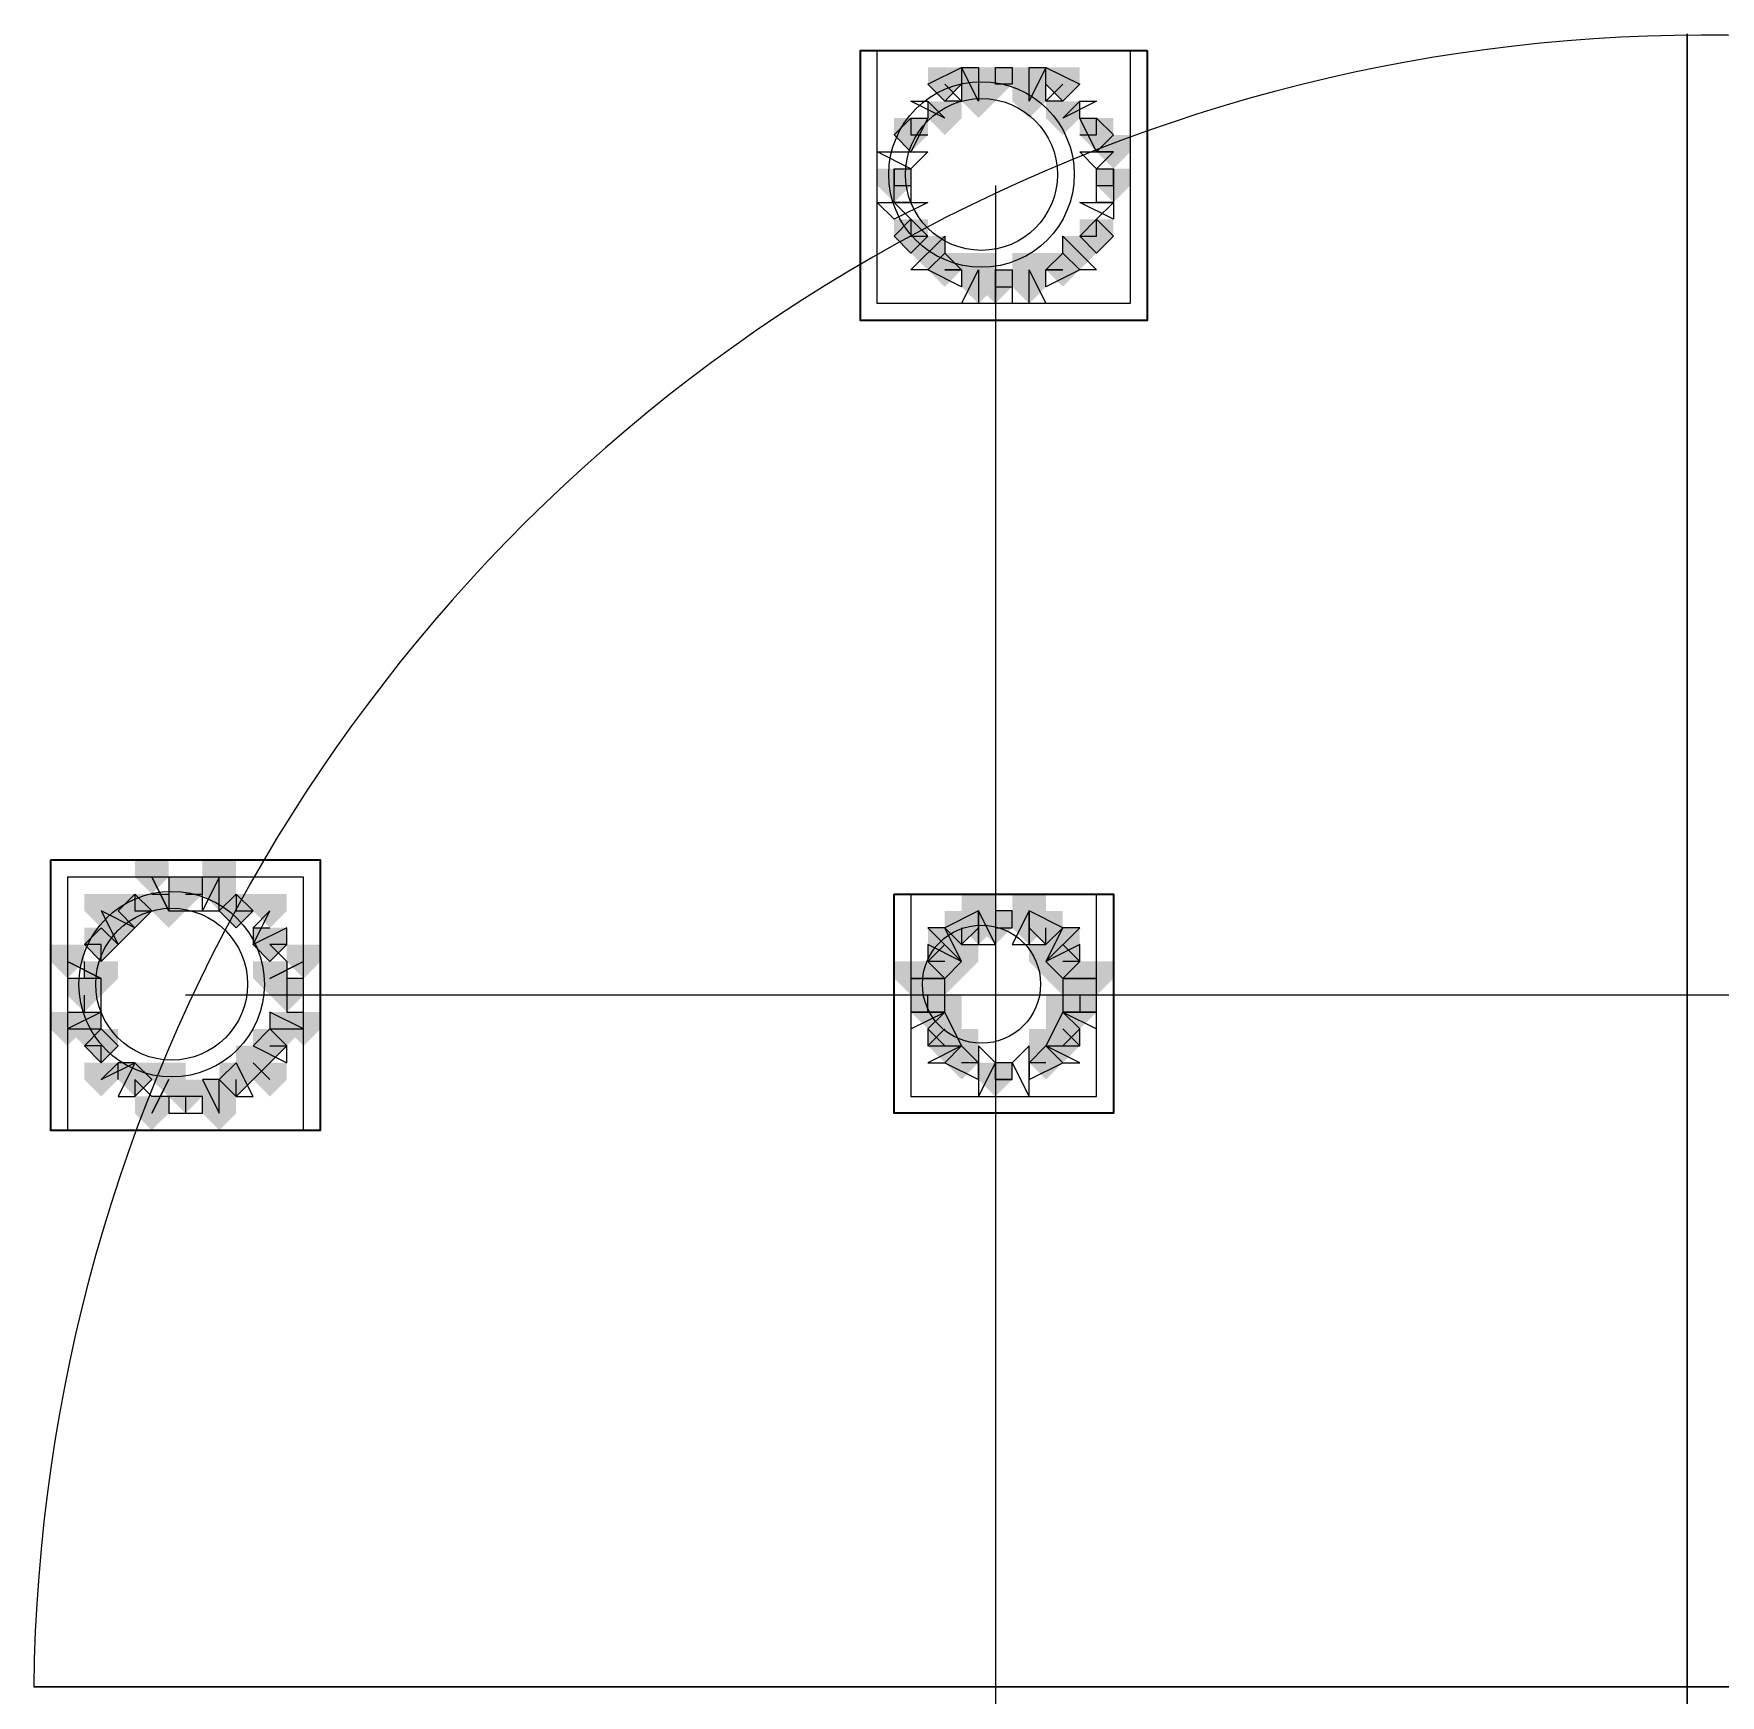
# Model space of a CAD drawing. Header units: millimetres. Extents: x 2315 to 4619, y 1334 to 1897.
# Drawn here: x 4138.01 to 4144.12, y 1541.67 to 1547.68 of the extents above; entities that cross this region are included whole.
import ezdxf

# ---------------------------------------------------------------- set-up
doc = ezdxf.new("R2010")
doc.units = ezdxf.units.MM
for name, color, linetype, true_color in [('PDF_10', 7, 'Continuous', 0x00b85c), ('PDF_AXIS', 7, 'Continuous', 0x00b85c), ('PDF_柱构件', 7, 'Continuous', 0x00b85c), ('PDF_转运站初步方案', 7, 'Continuous', 0x00b85c)]:
    doc.layers.add(name, color=color, linetype=linetype, true_color=true_color)
doc.layers.add('PDF_中心线层', color=1, linetype='Continuous')
doc.layers.add('PDF_粗实线层', color=7, linetype='Continuous')

msp = doc.modelspace()

# ---------------------------------------------------------------- hatches: boundary and pattern name
at = {"layer": 'PDF_10', "transparency": 33554559}
for points in [[(4141.3097, 1547.5601), (4141.2486, 1547.5601), (4141.2486, 1547.499), (4141.3097, 1547.4379), (4141.3707, 1547.499), (4141.3707, 1547.5601)], [(4141.3097, 1547.5601), (4141.2486, 1547.5601), (4141.2486, 1547.499), (4141.3097, 1547.4379), (4141.3707, 1547.499), (4141.3707, 1547.5601)], [(4141.4929, 1547.5601), (4141.4318, 1547.5601), (4141.4318, 1547.499), (4141.4929, 1547.4379), (4141.554, 1547.499), (4141.554, 1547.5601)], [(4141.4929, 1547.5601), (4141.4318, 1547.5601), (4141.4318, 1547.499), (4141.4929, 1547.4379), (4141.554, 1547.499), (4141.554, 1547.5601)], [(4141.7372, 1547.5601), (4141.6761, 1547.5601), (4141.6761, 1547.499), (4141.7372, 1547.4379), (4141.7983, 1547.499), (4141.7983, 1547.5601)], [(4141.7372, 1547.5601), (4141.6761, 1547.5601), (4141.6761, 1547.499), (4141.7372, 1547.4379), (4141.7983, 1547.499), (4141.7983, 1547.5601)], [(4141.1875, 1547.3768), (4141.1264, 1547.3768), (4141.1264, 1547.3157), (4141.1875, 1547.2547), (4141.2486, 1547.3157), (4141.2486, 1547.3768)], [(4141.1875, 1547.3768), (4141.1264, 1547.3768), (4141.1264, 1547.3157), (4141.1875, 1547.2547), (4141.2486, 1547.3157), (4141.2486, 1547.3768)], [(4141.8594, 1547.3768), (4141.7983, 1547.3768), (4141.7983, 1547.3157), (4141.8594, 1547.2547), (4141.9205, 1547.3157), (4141.9205, 1547.3768)], [(4141.8594, 1547.3768), (4141.7983, 1547.3768), (4141.7983, 1547.3157), (4141.8594, 1547.2547), (4141.9205, 1547.3157), (4141.9205, 1547.3768)], [(4141.1264, 1547.1936), (4141.0653, 1547.1936), (4141.0653, 1547.1325), (4141.1264, 1547.0714), (4141.1875, 1547.1325), (4141.1875, 1547.1936)], [(4141.1264, 1547.1936), (4141.0653, 1547.1936), (4141.0653, 1547.1325), (4141.1264, 1547.0714), (4141.1875, 1547.1325), (4141.1875, 1547.1936)], [(4141.9205, 1547.1936), (4141.8594, 1547.1936), (4141.8594, 1547.1325), (4141.9205, 1547.0714), (4141.9815, 1547.1325), (4141.9815, 1547.1936)], [(4141.9205, 1547.1936), (4141.8594, 1547.1936), (4141.8594, 1547.1325), (4141.9205, 1547.0714), (4141.9815, 1547.1325), (4141.9815, 1547.1936)], [(4141.1875, 1547.0103), (4141.1264, 1547.0103), (4141.1264, 1546.9493), (4141.1875, 1546.8882), (4141.2486, 1546.9493), (4141.2486, 1547.0103)], [(4141.1875, 1547.0103), (4141.1264, 1547.0103), (4141.1264, 1546.9493), (4141.1875, 1546.8882), (4141.2486, 1546.9493), (4141.2486, 1547.0103)], [(4141.8594, 1547.0103), (4141.7983, 1547.0103), (4141.7983, 1546.9493), (4141.8594, 1546.8882), (4141.9205, 1546.9493), (4141.9205, 1547.0103)], [(4141.8594, 1547.0103), (4141.7983, 1547.0103), (4141.7983, 1546.9493), (4141.8594, 1546.8882), (4141.9205, 1546.9493), (4141.9205, 1547.0103)], [(4141.3097, 1546.8882), (4141.2486, 1546.8882), (4141.2486, 1546.8271), (4141.3097, 1546.766), (4141.3707, 1546.8271), (4141.3707, 1546.8882)], [(4141.3097, 1546.8882), (4141.2486, 1546.8882), (4141.2486, 1546.8271), (4141.3097, 1546.766), (4141.3707, 1546.8271), (4141.3707, 1546.8882)], [(4141.7372, 1546.8882), (4141.6761, 1546.8882), (4141.6761, 1546.8271), (4141.7372, 1546.766), (4141.7983, 1546.8271), (4141.7983, 1546.8882)], [(4141.7372, 1546.8882), (4141.6761, 1546.8882), (4141.6761, 1546.8271), (4141.7372, 1546.766), (4141.7983, 1546.8271), (4141.7983, 1546.8882)], [(4141.4929, 1546.8271), (4141.4318, 1546.8271), (4141.4318, 1546.766), (4141.4929, 1546.7049), (4141.554, 1546.766), (4141.554, 1546.8271)], [(4141.4929, 1546.8271), (4141.4318, 1546.8271), (4141.4318, 1546.766), (4141.4929, 1546.7049), (4141.554, 1546.766), (4141.554, 1546.8271)], [(4141.4929, 1546.8271), (4141.4318, 1546.8271), (4141.4318, 1546.766), (4141.4929, 1546.7049), (4141.554, 1546.766), (4141.554, 1546.8271)], [(4138.561, 1544.6282), (4138.4999, 1544.6282), (4138.4999, 1544.5671), (4138.561, 1544.506), (4138.6221, 1544.5671), (4138.6221, 1544.6282)], [(4138.561, 1544.6282), (4138.4999, 1544.6282), (4138.4999, 1544.5671), (4138.561, 1544.506), (4138.6221, 1544.5671), (4138.6221, 1544.6282)], [(4138.561, 1544.6282), (4138.4999, 1544.6282), (4138.4999, 1544.5671), (4138.561, 1544.506), (4138.6221, 1544.5671), (4138.6221, 1544.6282)], [(4138.3778, 1544.5671), (4138.3167, 1544.5671), (4138.3167, 1544.506), (4138.3778, 1544.4449), (4138.4388, 1544.506), (4138.4388, 1544.5671)], [(4138.3778, 1544.5671), (4138.3167, 1544.5671), (4138.3167, 1544.506), (4138.3778, 1544.4449), (4138.4388, 1544.506), (4138.4388, 1544.5671)], [(4138.7442, 1544.5671), (4138.6832, 1544.5671), (4138.6832, 1544.506), (4138.7442, 1544.4449), (4138.8053, 1544.506), (4138.8053, 1544.5671)], [(4138.7442, 1544.5671), (4138.6832, 1544.5671), (4138.6832, 1544.506), (4138.7442, 1544.4449), (4138.8053, 1544.506), (4138.8053, 1544.5671)], [(4141.3707, 1544.506), (4141.3097, 1544.506), (4141.3097, 1544.4449), (4141.3707, 1544.3839), (4141.4318, 1544.4449), (4141.4318, 1544.506)], [(4141.3707, 1544.506), (4141.3097, 1544.506), (4141.3097, 1544.4449), (4141.3707, 1544.3839), (4141.4318, 1544.4449), (4141.4318, 1544.506)], [(4141.4929, 1544.506), (4141.4318, 1544.506), (4141.4318, 1544.4449), (4141.4929, 1544.3839), (4141.554, 1544.4449), (4141.554, 1544.506)], [(4141.4929, 1544.506), (4141.4318, 1544.506), (4141.4318, 1544.4449), (4141.4929, 1544.3839), (4141.554, 1544.4449), (4141.554, 1544.506)], [(4141.6761, 1544.506), (4141.6151, 1544.506), (4141.6151, 1544.4449), (4141.6761, 1544.3839), (4141.7372, 1544.4449), (4141.7372, 1544.506)], [(4141.6761, 1544.506), (4141.6151, 1544.506), (4141.6151, 1544.4449), (4141.6761, 1544.3839), (4141.7372, 1544.4449), (4141.7372, 1544.506)], [(4138.2556, 1544.4449), (4138.1945, 1544.4449), (4138.1945, 1544.3839), (4138.2556, 1544.3228), (4138.3167, 1544.3839), (4138.3167, 1544.4449)], [(4138.2556, 1544.4449), (4138.1945, 1544.4449), (4138.1945, 1544.3839), (4138.2556, 1544.3228), (4138.3167, 1544.3839), (4138.3167, 1544.4449)], [(4138.8664, 1544.4449), (4138.8053, 1544.4449), (4138.8053, 1544.3839), (4138.8664, 1544.3228), (4138.9275, 1544.3839), (4138.9275, 1544.4449)], [(4138.8664, 1544.4449), (4138.8053, 1544.4449), (4138.8053, 1544.3839), (4138.8664, 1544.3228), (4138.9275, 1544.3839), (4138.9275, 1544.4449)], [(4141.3097, 1544.3839), (4141.2486, 1544.3839), (4141.2486, 1544.3228), (4141.3097, 1544.2617), (4141.3707, 1544.3228), (4141.3707, 1544.3839)], [(4141.3097, 1544.3839), (4141.2486, 1544.3839), (4141.2486, 1544.3228), (4141.3097, 1544.2617), (4141.3707, 1544.3228), (4141.3707, 1544.3839)], [(4141.7372, 1544.3839), (4141.6761, 1544.3839), (4141.6761, 1544.3228), (4141.7372, 1544.2617), (4141.7983, 1544.3228), (4141.7983, 1544.3839)], [(4141.7372, 1544.3839), (4141.6761, 1544.3839), (4141.6761, 1544.3228), (4141.7372, 1544.2617), (4141.7983, 1544.3228), (4141.7983, 1544.3839)], [(4138.1945, 1544.2617), (4138.1334, 1544.2617), (4138.1334, 1544.2006), (4138.1945, 1544.1395), (4138.2556, 1544.2006), (4138.2556, 1544.2617)], [(4138.1945, 1544.2617), (4138.1334, 1544.2617), (4138.1334, 1544.2006), (4138.1945, 1544.1395), (4138.2556, 1544.2006), (4138.2556, 1544.2617)], [(4138.1945, 1544.2617), (4138.1334, 1544.2617), (4138.1334, 1544.2006), (4138.1945, 1544.1395), (4138.2556, 1544.2006), (4138.2556, 1544.2617)], [(4138.9275, 1544.2617), (4138.8664, 1544.2617), (4138.8664, 1544.2006), (4138.9275, 1544.1395), (4138.9886, 1544.2006), (4138.9886, 1544.2617)], [(4138.9275, 1544.2617), (4138.8664, 1544.2617), (4138.8664, 1544.2006), (4138.9275, 1544.1395), (4138.9886, 1544.2006), (4138.9886, 1544.2617)], [(4141.2486, 1544.2617), (4141.1875, 1544.2617), (4141.1875, 1544.2006), (4141.2486, 1544.1395), (4141.3097, 1544.2006), (4141.3097, 1544.2617)], [(4141.2486, 1544.2617), (4141.1875, 1544.2617), (4141.1875, 1544.2006), (4141.2486, 1544.1395), (4141.3097, 1544.2006), (4141.3097, 1544.2617)], [(4141.2486, 1544.2617), (4141.1875, 1544.2617), (4141.1875, 1544.2006), (4141.2486, 1544.1395), (4141.3097, 1544.2006), (4141.3097, 1544.2617)], [(4141.7983, 1544.2617), (4141.7372, 1544.2617), (4141.7372, 1544.2006), (4141.7983, 1544.1395), (4141.8594, 1544.2006), (4141.8594, 1544.2617)], [(4141.7983, 1544.2617), (4141.7372, 1544.2617), (4141.7372, 1544.2006), (4141.7983, 1544.1395), (4141.8594, 1544.2006), (4141.8594, 1544.2617)], [(4141.7983, 1544.2617), (4141.7372, 1544.2617), (4141.7372, 1544.2006), (4141.7983, 1544.1395), (4141.8594, 1544.2006), (4141.8594, 1544.2617)], [(4141.3097, 1544.1395), (4141.2486, 1544.1395), (4141.2486, 1544.0784), (4141.3097, 1544.0174), (4141.3707, 1544.0784), (4141.3707, 1544.1395)], [(4141.3097, 1544.1395), (4141.2486, 1544.1395), (4141.2486, 1544.0784), (4141.3097, 1544.0174), (4141.3707, 1544.0784), (4141.3707, 1544.1395)], [(4141.7372, 1544.1395), (4141.6761, 1544.1395), (4141.6761, 1544.0784), (4141.7372, 1544.0174), (4141.7983, 1544.0784), (4141.7983, 1544.1395)], [(4141.7372, 1544.1395), (4141.6761, 1544.1395), (4141.6761, 1544.0784), (4141.7372, 1544.0174), (4141.7983, 1544.0784), (4141.7983, 1544.1395)], [(4138.2556, 1544.0784), (4138.1945, 1544.0784), (4138.1945, 1544.0174), (4138.2556, 1543.9563), (4138.3167, 1544.0174), (4138.3167, 1544.0784)], [(4138.2556, 1544.0784), (4138.1945, 1544.0784), (4138.1945, 1544.0174), (4138.2556, 1543.9563), (4138.3167, 1544.0174), (4138.3167, 1544.0784)], [(4138.8664, 1544.0784), (4138.8053, 1544.0784), (4138.8053, 1544.0174), (4138.8664, 1543.9563), (4138.9275, 1544.0174), (4138.9275, 1544.0784)], [(4138.8664, 1544.0784), (4138.8053, 1544.0784), (4138.8053, 1544.0174), (4138.8664, 1543.9563), (4138.9275, 1544.0174), (4138.9275, 1544.0784)], [(4141.3707, 1544.0174), (4141.3097, 1544.0174), (4141.3097, 1543.9563), (4141.3707, 1543.8952), (4141.4318, 1543.9563), (4141.4318, 1544.0174)], [(4141.3707, 1544.0174), (4141.3097, 1544.0174), (4141.3097, 1543.9563), (4141.3707, 1543.8952), (4141.4318, 1543.9563), (4141.4318, 1544.0174)], [(4141.3707, 1544.0174), (4141.3097, 1544.0174), (4141.3097, 1543.9563), (4141.3707, 1543.8952), (4141.4318, 1543.9563), (4141.4318, 1544.0174)], [(4141.6761, 1544.0174), (4141.6151, 1544.0174), (4141.6151, 1543.9563), (4141.6761, 1543.8952), (4141.7372, 1543.9563), (4141.7372, 1544.0174)], [(4141.6761, 1544.0174), (4141.6151, 1544.0174), (4141.6151, 1543.9563), (4141.6761, 1543.8952), (4141.7372, 1543.9563), (4141.7372, 1544.0174)], [(4141.6761, 1544.0174), (4141.6151, 1544.0174), (4141.6151, 1543.9563), (4141.6761, 1543.8952), (4141.7372, 1543.9563), (4141.7372, 1544.0174)], [(4138.3778, 1543.9563), (4138.3167, 1543.9563), (4138.3167, 1543.8952), (4138.3778, 1543.8341), (4138.4388, 1543.8952), (4138.4388, 1543.9563)], [(4138.3778, 1543.9563), (4138.3167, 1543.9563), (4138.3167, 1543.8952), (4138.3778, 1543.8341), (4138.4388, 1543.8952), (4138.4388, 1543.9563)], [(4138.7442, 1543.9563), (4138.6832, 1543.9563), (4138.6832, 1543.8952), (4138.7442, 1543.8341), (4138.8053, 1543.8952), (4138.8053, 1543.9563)], [(4138.7442, 1543.9563), (4138.6832, 1543.9563), (4138.6832, 1543.8952), (4138.7442, 1543.8341), (4138.8053, 1543.8952), (4138.8053, 1543.9563)], [(4141.4929, 1543.9563), (4141.4318, 1543.9563), (4141.4318, 1543.8952), (4141.4929, 1543.8341), (4141.554, 1543.8952), (4141.554, 1543.9563)], [(4141.4929, 1543.9563), (4141.4318, 1543.9563), (4141.4318, 1543.8952), (4141.4929, 1543.8341), (4141.554, 1543.8952), (4141.554, 1543.9563)], [(4138.561, 1543.8952), (4138.4999, 1543.8952), (4138.4999, 1543.8341), (4138.561, 1543.773), (4138.6221, 1543.8341), (4138.6221, 1543.8952)], [(4138.561, 1543.8952), (4138.4999, 1543.8952), (4138.4999, 1543.8341), (4138.561, 1543.773), (4138.6221, 1543.8341), (4138.6221, 1543.8952)]]:
    msp.add_hatch(color=256, dxfattribs=at).paths.add_polyline_path(points)
at = {"layer": 'PDF_柱构件', "transparency": 33554559}
for points in [[(4141.4318, 1547.5601), (4141.3707, 1547.5601), (4141.3707, 1547.499), (4141.4318, 1547.4379), (4141.4929, 1547.499), (4141.4929, 1547.5601)], [(4141.6151, 1547.5601), (4141.554, 1547.5601), (4141.554, 1547.499), (4141.6151, 1547.4379), (4141.6761, 1547.499), (4141.6761, 1547.5601)], [(4141.4318, 1547.499), (4141.3707, 1547.499), (4141.3707, 1547.4379), (4141.4318, 1547.3768), (4141.4929, 1547.4379), (4141.4929, 1547.499)], [(4141.6151, 1547.499), (4141.554, 1547.499), (4141.554, 1547.4379), (4141.6151, 1547.3768), (4141.6761, 1547.4379), (4141.6761, 1547.499)], [(4141.3097, 1547.4379), (4141.2486, 1547.4379), (4141.2486, 1547.3768), (4141.3097, 1547.3157), (4141.3707, 1547.3768), (4141.3707, 1547.4379)], [(4141.7372, 1547.4379), (4141.6761, 1547.4379), (4141.6761, 1547.3768), (4141.7372, 1547.3157), (4141.7983, 1547.3768), (4141.7983, 1547.4379)], [(4141.9205, 1547.3157), (4141.8594, 1547.3157), (4141.8594, 1547.2547), (4141.9205, 1547.1936), (4141.9815, 1547.2547), (4141.9815, 1547.3157)], [(4141.2486, 1546.9493), (4141.1875, 1546.9493), (4141.1875, 1546.8882), (4141.2486, 1546.8271), (4141.3097, 1546.8882), (4141.3097, 1546.9493)], [(4141.7983, 1546.9493), (4141.7372, 1546.9493), (4141.7372, 1546.8882), (4141.7983, 1546.8271), (4141.8594, 1546.8882), (4141.8594, 1546.9493)], [(4141.4318, 1546.8882), (4141.3707, 1546.8882), (4141.3707, 1546.8271), (4141.4318, 1546.766), (4141.4929, 1546.8271), (4141.4929, 1546.8882)], [(4141.6151, 1546.8882), (4141.554, 1546.8882), (4141.554, 1546.8271), (4141.6151, 1546.766), (4141.6761, 1546.8271), (4141.6761, 1546.8882)], [(4141.4318, 1546.8271), (4141.3707, 1546.8271), (4141.3707, 1546.766), (4141.4318, 1546.7049), (4141.4929, 1546.766), (4141.4929, 1546.8271)], [(4141.6151, 1546.8271), (4141.554, 1546.8271), (4141.554, 1546.766), (4141.6151, 1546.7049), (4141.6761, 1546.766), (4141.6761, 1546.8271)], [(4138.4388, 1544.6893), (4138.3778, 1544.6893), (4138.3778, 1544.6282), (4138.4388, 1544.5671), (4138.4999, 1544.6282), (4138.4999, 1544.6893)], [(4138.6832, 1544.6893), (4138.6221, 1544.6893), (4138.6221, 1544.6282), (4138.6832, 1544.5671), (4138.7442, 1544.6282), (4138.7442, 1544.6893)], [(4138.6832, 1544.6282), (4138.6221, 1544.6282), (4138.6221, 1544.5671), (4138.6832, 1544.506), (4138.7442, 1544.5671), (4138.7442, 1544.6282)], [(4138.2556, 1544.5671), (4138.1945, 1544.5671), (4138.1945, 1544.506), (4138.2556, 1544.4449), (4138.3167, 1544.506), (4138.3167, 1544.5671)], [(4138.4999, 1544.5671), (4138.4388, 1544.5671), (4138.4388, 1544.506), (4138.4999, 1544.4449), (4138.561, 1544.506), (4138.561, 1544.5671)], [(4138.8664, 1544.5671), (4138.8053, 1544.5671), (4138.8053, 1544.506), (4138.8664, 1544.4449), (4138.9275, 1544.506), (4138.9275, 1544.5671)], [(4141.4318, 1544.5671), (4141.3707, 1544.5671), (4141.3707, 1544.506), (4141.4318, 1544.4449), (4141.4929, 1544.506), (4141.4929, 1544.5671)], [(4141.6151, 1544.5671), (4141.554, 1544.5671), (4141.554, 1544.506), (4141.6151, 1544.4449), (4141.6761, 1544.506), (4141.6761, 1544.5671)], [(4138.3167, 1544.506), (4138.2556, 1544.506), (4138.2556, 1544.4449), (4138.3167, 1544.3839), (4138.3778, 1544.4449), (4138.3778, 1544.506)], [(4141.4318, 1544.506), (4141.3707, 1544.506), (4141.3707, 1544.4449), (4141.4318, 1544.3839), (4141.4929, 1544.4449), (4141.4929, 1544.506)], [(4141.6151, 1544.506), (4141.554, 1544.506), (4141.554, 1544.4449), (4141.6151, 1544.3839), (4141.6761, 1544.4449), (4141.6761, 1544.506)], [(4141.3097, 1544.4449), (4141.2486, 1544.4449), (4141.2486, 1544.3839), (4141.3097, 1544.3228), (4141.3707, 1544.3839), (4141.3707, 1544.4449)], [(4141.7372, 1544.4449), (4141.6761, 1544.4449), (4141.6761, 1544.3839), (4141.7372, 1544.3228), (4141.7983, 1544.3839), (4141.7983, 1544.4449)], [(4138.1334, 1544.3839), (4138.0724, 1544.3839), (4138.0724, 1544.3228), (4138.1334, 1544.2617), (4138.1945, 1544.3228), (4138.1945, 1544.3839)], [(4138.9886, 1544.3839), (4138.9275, 1544.3839), (4138.9275, 1544.3228), (4138.9886, 1544.2617), (4139.0497, 1544.3228), (4139.0497, 1544.3839)], [(4141.3707, 1544.3839), (4141.3097, 1544.3839), (4141.3097, 1544.3228), (4141.3707, 1544.2617), (4141.4318, 1544.3228), (4141.4318, 1544.3839)], [(4141.6761, 1544.3839), (4141.6151, 1544.3839), (4141.6151, 1544.3228), (4141.6761, 1544.2617), (4141.7372, 1544.3228), (4141.7372, 1544.3839)], [(4138.2556, 1544.3228), (4138.1945, 1544.3228), (4138.1945, 1544.2617), (4138.2556, 1544.2006), (4138.3167, 1544.2617), (4138.3167, 1544.3228)], [(4138.8664, 1544.3228), (4138.8053, 1544.3228), (4138.8053, 1544.2617), (4138.8664, 1544.2006), (4138.9275, 1544.2617), (4138.9275, 1544.3228)], [(4141.1875, 1544.3228), (4141.1264, 1544.3228), (4141.1264, 1544.2617), (4141.1875, 1544.2006), (4141.2486, 1544.2617), (4141.2486, 1544.3228)], [(4141.2486, 1544.3228), (4141.1875, 1544.3228), (4141.1875, 1544.2617), (4141.2486, 1544.2006), (4141.3097, 1544.2617), (4141.3097, 1544.3228)], [(4141.3097, 1544.3228), (4141.2486, 1544.3228), (4141.2486, 1544.2617), (4141.3097, 1544.2006), (4141.3707, 1544.2617), (4141.3707, 1544.3228)], [(4141.7372, 1544.3228), (4141.6761, 1544.3228), (4141.6761, 1544.2617), (4141.7372, 1544.2006), (4141.7983, 1544.2617), (4141.7983, 1544.3228)], [(4141.7983, 1544.3228), (4141.7372, 1544.3228), (4141.7372, 1544.2617), (4141.7983, 1544.2006), (4141.8594, 1544.2617), (4141.8594, 1544.3228)], [(4141.8594, 1544.3228), (4141.7983, 1544.3228), (4141.7983, 1544.2617), (4141.8594, 1544.2006), (4141.9205, 1544.2617), (4141.9205, 1544.3228)], [(4141.2486, 1544.2006), (4141.1875, 1544.2006), (4141.1875, 1544.1395), (4141.2486, 1544.0784), (4141.3097, 1544.1395), (4141.3097, 1544.2006)], [(4141.3097, 1544.2006), (4141.2486, 1544.2006), (4141.2486, 1544.1395), (4141.3097, 1544.0784), (4141.3707, 1544.1395), (4141.3707, 1544.2006)], [(4141.7372, 1544.2006), (4141.6761, 1544.2006), (4141.6761, 1544.1395), (4141.7372, 1544.0784), (4141.7983, 1544.1395), (4141.7983, 1544.2006)], [(4141.7983, 1544.2006), (4141.7372, 1544.2006), (4141.7372, 1544.1395), (4141.7983, 1544.0784), (4141.8594, 1544.1395), (4141.8594, 1544.2006)], [(4138.1334, 1544.1395), (4138.0724, 1544.1395), (4138.0724, 1544.0784), (4138.1334, 1544.0174), (4138.1945, 1544.0784), (4138.1945, 1544.1395)], [(4138.1945, 1544.1395), (4138.1334, 1544.1395), (4138.1334, 1544.0784), (4138.1945, 1544.0174), (4138.2556, 1544.0784), (4138.2556, 1544.1395)], [(4138.9275, 1544.1395), (4138.8664, 1544.1395), (4138.8664, 1544.0784), (4138.9275, 1544.0174), (4138.9886, 1544.0784), (4138.9886, 1544.1395)], [(4138.9886, 1544.1395), (4138.9275, 1544.1395), (4138.9275, 1544.0784), (4138.9886, 1544.0174), (4139.0497, 1544.0784), (4139.0497, 1544.1395)], [(4141.3097, 1544.0784), (4141.2486, 1544.0784), (4141.2486, 1544.0174), (4141.3097, 1543.9563), (4141.3707, 1544.0174), (4141.3707, 1544.0784)], [(4141.3707, 1544.0784), (4141.3097, 1544.0784), (4141.3097, 1544.0174), (4141.3707, 1543.9563), (4141.4318, 1544.0174), (4141.4318, 1544.0784)], [(4141.6761, 1544.0784), (4141.6151, 1544.0784), (4141.6151, 1544.0174), (4141.6761, 1543.9563), (4141.7372, 1544.0174), (4141.7372, 1544.0784)], [(4141.7372, 1544.0784), (4141.6761, 1544.0784), (4141.6761, 1544.0174), (4141.7372, 1543.9563), (4141.7983, 1544.0174), (4141.7983, 1544.0784)], [(4138.8053, 1544.0174), (4138.7442, 1544.0174), (4138.7442, 1543.9563), (4138.8053, 1543.8952), (4138.8664, 1543.9563), (4138.8664, 1544.0174)], [(4138.2556, 1543.9563), (4138.1945, 1543.9563), (4138.1945, 1543.8952), (4138.2556, 1543.8341), (4138.3167, 1543.8952), (4138.3167, 1543.9563)], [(4138.4999, 1543.9563), (4138.4388, 1543.9563), (4138.4388, 1543.8952), (4138.4999, 1543.8341), (4138.561, 1543.8952), (4138.561, 1543.9563)], [(4138.8664, 1543.9563), (4138.8053, 1543.9563), (4138.8053, 1543.8952), (4138.8664, 1543.8341), (4138.9275, 1543.8952), (4138.9275, 1543.9563)], [(4138.6832, 1543.8952), (4138.6221, 1543.8952), (4138.6221, 1543.8341), (4138.6832, 1543.773), (4138.7442, 1543.8341), (4138.7442, 1543.8952)], [(4138.4388, 1543.8341), (4138.3778, 1543.8341), (4138.3778, 1543.773), (4138.4388, 1543.712), (4138.4999, 1543.773), (4138.4999, 1543.8341)], [(4138.6832, 1543.8341), (4138.6221, 1543.8341), (4138.6221, 1543.773), (4138.6832, 1543.712), (4138.7442, 1543.773), (4138.7442, 1543.8341)]]:
    msp.add_hatch(color=256, dxfattribs=at).paths.add_polyline_path(points)
at = {"layer": 'PDF_转运站初步方案', "transparency": 33554559}
for points in [[(4141.3097, 1547.5601), (4141.2486, 1547.5601), (4141.2486, 1547.499), (4141.3097, 1547.4379), (4141.3707, 1547.499), (4141.3707, 1547.5601)], [(4141.3097, 1547.5601), (4141.2486, 1547.5601), (4141.2486, 1547.499), (4141.3097, 1547.4379), (4141.3707, 1547.499), (4141.3707, 1547.5601)], [(4141.4929, 1547.5601), (4141.4318, 1547.5601), (4141.4318, 1547.499), (4141.4929, 1547.4379), (4141.554, 1547.499), (4141.554, 1547.5601)], [(4141.4929, 1547.5601), (4141.4318, 1547.5601), (4141.4318, 1547.499), (4141.4929, 1547.4379), (4141.554, 1547.499), (4141.554, 1547.5601)], [(4141.7372, 1547.5601), (4141.6761, 1547.5601), (4141.6761, 1547.499), (4141.7372, 1547.4379), (4141.7983, 1547.499), (4141.7983, 1547.5601)], [(4141.7372, 1547.5601), (4141.6761, 1547.5601), (4141.6761, 1547.499), (4141.7372, 1547.4379), (4141.7983, 1547.499), (4141.7983, 1547.5601)], [(4141.1875, 1547.3768), (4141.1264, 1547.3768), (4141.1264, 1547.3157), (4141.1875, 1547.2547), (4141.2486, 1547.3157), (4141.2486, 1547.3768)], [(4141.1875, 1547.3768), (4141.1264, 1547.3768), (4141.1264, 1547.3157), (4141.1875, 1547.2547), (4141.2486, 1547.3157), (4141.2486, 1547.3768)], [(4141.8594, 1547.3768), (4141.7983, 1547.3768), (4141.7983, 1547.3157), (4141.8594, 1547.2547), (4141.9205, 1547.3157), (4141.9205, 1547.3768)], [(4141.8594, 1547.3768), (4141.7983, 1547.3768), (4141.7983, 1547.3157), (4141.8594, 1547.2547), (4141.9205, 1547.3157), (4141.9205, 1547.3768)], [(4141.1264, 1547.1936), (4141.0653, 1547.1936), (4141.0653, 1547.1325), (4141.1264, 1547.0714), (4141.1875, 1547.1325), (4141.1875, 1547.1936)], [(4141.1264, 1547.1936), (4141.0653, 1547.1936), (4141.0653, 1547.1325), (4141.1264, 1547.0714), (4141.1875, 1547.1325), (4141.1875, 1547.1936)], [(4141.9205, 1547.1936), (4141.8594, 1547.1936), (4141.8594, 1547.1325), (4141.9205, 1547.0714), (4141.9815, 1547.1325), (4141.9815, 1547.1936)], [(4141.9205, 1547.1936), (4141.8594, 1547.1936), (4141.8594, 1547.1325), (4141.9205, 1547.0714), (4141.9815, 1547.1325), (4141.9815, 1547.1936)], [(4141.1875, 1547.0103), (4141.1264, 1547.0103), (4141.1264, 1546.9493), (4141.1875, 1546.8882), (4141.2486, 1546.9493), (4141.2486, 1547.0103)], [(4141.1875, 1547.0103), (4141.1264, 1547.0103), (4141.1264, 1546.9493), (4141.1875, 1546.8882), (4141.2486, 1546.9493), (4141.2486, 1547.0103)], [(4141.8594, 1547.0103), (4141.7983, 1547.0103), (4141.7983, 1546.9493), (4141.8594, 1546.8882), (4141.9205, 1546.9493), (4141.9205, 1547.0103)], [(4141.8594, 1547.0103), (4141.7983, 1547.0103), (4141.7983, 1546.9493), (4141.8594, 1546.8882), (4141.9205, 1546.9493), (4141.9205, 1547.0103)], [(4141.3097, 1546.8882), (4141.2486, 1546.8882), (4141.2486, 1546.8271), (4141.3097, 1546.766), (4141.3707, 1546.8271), (4141.3707, 1546.8882)], [(4141.3097, 1546.8882), (4141.2486, 1546.8882), (4141.2486, 1546.8271), (4141.3097, 1546.766), (4141.3707, 1546.8271), (4141.3707, 1546.8882)], [(4141.7372, 1546.8882), (4141.6761, 1546.8882), (4141.6761, 1546.8271), (4141.7372, 1546.766), (4141.7983, 1546.8271), (4141.7983, 1546.8882)], [(4141.7372, 1546.8882), (4141.6761, 1546.8882), (4141.6761, 1546.8271), (4141.7372, 1546.766), (4141.7983, 1546.8271), (4141.7983, 1546.8882)], [(4141.4929, 1546.8271), (4141.4318, 1546.8271), (4141.4318, 1546.766), (4141.4929, 1546.7049), (4141.554, 1546.766), (4141.554, 1546.8271)], [(4141.4929, 1546.8271), (4141.4318, 1546.8271), (4141.4318, 1546.766), (4141.4929, 1546.7049), (4141.554, 1546.766), (4141.554, 1546.8271)], [(4138.561, 1544.6282), (4138.4999, 1544.6282), (4138.4999, 1544.5671), (4138.561, 1544.506), (4138.6221, 1544.5671), (4138.6221, 1544.6282)], [(4138.561, 1544.6282), (4138.4999, 1544.6282), (4138.4999, 1544.5671), (4138.561, 1544.506), (4138.6221, 1544.5671), (4138.6221, 1544.6282)], [(4138.3778, 1544.5671), (4138.3167, 1544.5671), (4138.3167, 1544.506), (4138.3778, 1544.4449), (4138.4388, 1544.506), (4138.4388, 1544.5671)], [(4138.3778, 1544.5671), (4138.3167, 1544.5671), (4138.3167, 1544.506), (4138.3778, 1544.4449), (4138.4388, 1544.506), (4138.4388, 1544.5671)], [(4138.7442, 1544.5671), (4138.6832, 1544.5671), (4138.6832, 1544.506), (4138.7442, 1544.4449), (4138.8053, 1544.506), (4138.8053, 1544.5671)], [(4138.7442, 1544.5671), (4138.6832, 1544.5671), (4138.6832, 1544.506), (4138.7442, 1544.4449), (4138.8053, 1544.506), (4138.8053, 1544.5671)], [(4141.3707, 1544.506), (4141.3097, 1544.506), (4141.3097, 1544.4449), (4141.3707, 1544.3839), (4141.4318, 1544.4449), (4141.4318, 1544.506)], [(4141.3707, 1544.506), (4141.3097, 1544.506), (4141.3097, 1544.4449), (4141.3707, 1544.3839), (4141.4318, 1544.4449), (4141.4318, 1544.506)], [(4141.4929, 1544.506), (4141.4318, 1544.506), (4141.4318, 1544.4449), (4141.4929, 1544.3839), (4141.554, 1544.4449), (4141.554, 1544.506)], [(4141.4929, 1544.506), (4141.4318, 1544.506), (4141.4318, 1544.4449), (4141.4929, 1544.3839), (4141.554, 1544.4449), (4141.554, 1544.506)], [(4141.6761, 1544.506), (4141.6151, 1544.506), (4141.6151, 1544.4449), (4141.6761, 1544.3839), (4141.7372, 1544.4449), (4141.7372, 1544.506)], [(4141.6761, 1544.506), (4141.6151, 1544.506), (4141.6151, 1544.4449), (4141.6761, 1544.3839), (4141.7372, 1544.4449), (4141.7372, 1544.506)], [(4138.2556, 1544.4449), (4138.1945, 1544.4449), (4138.1945, 1544.3839), (4138.2556, 1544.3228), (4138.3167, 1544.3839), (4138.3167, 1544.4449)], [(4138.2556, 1544.4449), (4138.1945, 1544.4449), (4138.1945, 1544.3839), (4138.2556, 1544.3228), (4138.3167, 1544.3839), (4138.3167, 1544.4449)], [(4138.8664, 1544.4449), (4138.8053, 1544.4449), (4138.8053, 1544.3839), (4138.8664, 1544.3228), (4138.9275, 1544.3839), (4138.9275, 1544.4449)], [(4138.8664, 1544.4449), (4138.8053, 1544.4449), (4138.8053, 1544.3839), (4138.8664, 1544.3228), (4138.9275, 1544.3839), (4138.9275, 1544.4449)], [(4141.3097, 1544.3839), (4141.2486, 1544.3839), (4141.2486, 1544.3228), (4141.3097, 1544.2617), (4141.3707, 1544.3228), (4141.3707, 1544.3839)], [(4141.3097, 1544.3839), (4141.2486, 1544.3839), (4141.2486, 1544.3228), (4141.3097, 1544.2617), (4141.3707, 1544.3228), (4141.3707, 1544.3839)], [(4141.7372, 1544.3839), (4141.6761, 1544.3839), (4141.6761, 1544.3228), (4141.7372, 1544.2617), (4141.7983, 1544.3228), (4141.7983, 1544.3839)], [(4141.7372, 1544.3839), (4141.6761, 1544.3839), (4141.6761, 1544.3228), (4141.7372, 1544.2617), (4141.7983, 1544.3228), (4141.7983, 1544.3839)], [(4138.1945, 1544.2617), (4138.1334, 1544.2617), (4138.1334, 1544.2006), (4138.1945, 1544.1395), (4138.2556, 1544.2006), (4138.2556, 1544.2617)], [(4138.1945, 1544.2617), (4138.1334, 1544.2617), (4138.1334, 1544.2006), (4138.1945, 1544.1395), (4138.2556, 1544.2006), (4138.2556, 1544.2617)], [(4138.9275, 1544.2617), (4138.8664, 1544.2617), (4138.8664, 1544.2006), (4138.9275, 1544.1395), (4138.9886, 1544.2006), (4138.9886, 1544.2617)], [(4138.9275, 1544.2617), (4138.8664, 1544.2617), (4138.8664, 1544.2006), (4138.9275, 1544.1395), (4138.9886, 1544.2006), (4138.9886, 1544.2617)], [(4141.2486, 1544.2617), (4141.1875, 1544.2617), (4141.1875, 1544.2006), (4141.2486, 1544.1395), (4141.3097, 1544.2006), (4141.3097, 1544.2617)], [(4141.2486, 1544.2617), (4141.1875, 1544.2617), (4141.1875, 1544.2006), (4141.2486, 1544.1395), (4141.3097, 1544.2006), (4141.3097, 1544.2617)], [(4141.7983, 1544.2617), (4141.7372, 1544.2617), (4141.7372, 1544.2006), (4141.7983, 1544.1395), (4141.8594, 1544.2006), (4141.8594, 1544.2617)], [(4141.7983, 1544.2617), (4141.7372, 1544.2617), (4141.7372, 1544.2006), (4141.7983, 1544.1395), (4141.8594, 1544.2006), (4141.8594, 1544.2617)], [(4141.3097, 1544.1395), (4141.2486, 1544.1395), (4141.2486, 1544.0784), (4141.3097, 1544.0174), (4141.3707, 1544.0784), (4141.3707, 1544.1395)], [(4141.3097, 1544.1395), (4141.2486, 1544.1395), (4141.2486, 1544.0784), (4141.3097, 1544.0174), (4141.3707, 1544.0784), (4141.3707, 1544.1395)], [(4141.7372, 1544.1395), (4141.6761, 1544.1395), (4141.6761, 1544.0784), (4141.7372, 1544.0174), (4141.7983, 1544.0784), (4141.7983, 1544.1395)], [(4141.7372, 1544.1395), (4141.6761, 1544.1395), (4141.6761, 1544.0784), (4141.7372, 1544.0174), (4141.7983, 1544.0784), (4141.7983, 1544.1395)], [(4138.2556, 1544.0784), (4138.1945, 1544.0784), (4138.1945, 1544.0174), (4138.2556, 1543.9563), (4138.3167, 1544.0174), (4138.3167, 1544.0784)], [(4138.2556, 1544.0784), (4138.1945, 1544.0784), (4138.1945, 1544.0174), (4138.2556, 1543.9563), (4138.3167, 1544.0174), (4138.3167, 1544.0784)], [(4138.8664, 1544.0784), (4138.8053, 1544.0784), (4138.8053, 1544.0174), (4138.8664, 1543.9563), (4138.9275, 1544.0174), (4138.9275, 1544.0784)], [(4138.8664, 1544.0784), (4138.8053, 1544.0784), (4138.8053, 1544.0174), (4138.8664, 1543.9563), (4138.9275, 1544.0174), (4138.9275, 1544.0784)], [(4141.3707, 1544.0174), (4141.3097, 1544.0174), (4141.3097, 1543.9563), (4141.3707, 1543.8952), (4141.4318, 1543.9563), (4141.4318, 1544.0174)], [(4141.3707, 1544.0174), (4141.3097, 1544.0174), (4141.3097, 1543.9563), (4141.3707, 1543.8952), (4141.4318, 1543.9563), (4141.4318, 1544.0174)], [(4141.6761, 1544.0174), (4141.6151, 1544.0174), (4141.6151, 1543.9563), (4141.6761, 1543.8952), (4141.7372, 1543.9563), (4141.7372, 1544.0174)], [(4141.6761, 1544.0174), (4141.6151, 1544.0174), (4141.6151, 1543.9563), (4141.6761, 1543.8952), (4141.7372, 1543.9563), (4141.7372, 1544.0174)], [(4138.3778, 1543.9563), (4138.3167, 1543.9563), (4138.3167, 1543.8952), (4138.3778, 1543.8341), (4138.4388, 1543.8952), (4138.4388, 1543.9563)], [(4138.3778, 1543.9563), (4138.3167, 1543.9563), (4138.3167, 1543.8952), (4138.3778, 1543.8341), (4138.4388, 1543.8952), (4138.4388, 1543.9563)], [(4138.7442, 1543.9563), (4138.6832, 1543.9563), (4138.6832, 1543.8952), (4138.7442, 1543.8341), (4138.8053, 1543.8952), (4138.8053, 1543.9563)], [(4138.7442, 1543.9563), (4138.6832, 1543.9563), (4138.6832, 1543.8952), (4138.7442, 1543.8341), (4138.8053, 1543.8952), (4138.8053, 1543.9563)], [(4141.4929, 1543.9563), (4141.4318, 1543.9563), (4141.4318, 1543.8952), (4141.4929, 1543.8341), (4141.554, 1543.8952), (4141.554, 1543.9563)], [(4141.4929, 1543.9563), (4141.4318, 1543.9563), (4141.4318, 1543.8952), (4141.4929, 1543.8341), (4141.554, 1543.8952), (4141.554, 1543.9563)], [(4138.561, 1543.8952), (4138.4999, 1543.8952), (4138.4999, 1543.8341), (4138.561, 1543.773), (4138.6221, 1543.8341), (4138.6221, 1543.8952)], [(4138.561, 1543.8952), (4138.4999, 1543.8952), (4138.4999, 1543.8341), (4138.561, 1543.773), (4138.6221, 1543.8341), (4138.6221, 1543.8952)]]:
    msp.add_hatch(color=256, dxfattribs=at).paths.add_polyline_path(points)

# ---------------------------------------------------------------- linework, layer by layer
at = {"layer": 'PDF_10', "lineweight": 18}
for points in [[(4141.554, 1547.499), (4141.4929, 1547.499), (4141.4929, 1547.5601)], [(4141.3707, 1547.499), (4141.3097, 1547.4379)], [(4141.3707, 1547.4379), (4141.3097, 1547.499)], [(4141.7372, 1547.4379), (4141.6761, 1547.499)], [(4141.6761, 1547.4379), (4141.7372, 1547.499)], [(4141.1875, 1547.3768), (4141.1875, 1547.3157), (4141.2486, 1547.3157)], [(4141.7983, 1547.3157), (4141.8594, 1547.3157), (4141.8594, 1547.3768)], [(4141.1264, 1547.1936), (4141.1264, 1547.1325), (4141.1875, 1547.1325)], [(4141.8594, 1547.1325), (4141.9205, 1547.1325), (4141.9205, 1547.1936)], [(4141.1875, 1547.0103), (4141.1875, 1546.9493), (4141.2486, 1546.9493)], [(4141.7983, 1546.9493), (4141.8594, 1546.9493), (4141.8594, 1547.0103)], [(4141.3097, 1546.8271), (4141.3707, 1546.8271), (4141.3097, 1546.8271)], [(4141.7372, 1546.8271), (4141.6761, 1546.8271), (4141.7372, 1546.8271)], [(4141.4929, 1546.766), (4141.554, 1546.766)], [(4138.3778, 1544.5671), (4138.3778, 1544.506), (4138.4388, 1544.506)], [(4138.561, 1544.5671), (4138.6221, 1544.5671)], [(4138.7442, 1544.5671), (4138.7442, 1544.506), (4138.8053, 1544.506)], [(4141.4929, 1544.506), (4141.4929, 1544.4449), (4141.554, 1544.4449)], [(4141.3707, 1544.4449), (4141.3707, 1544.3839), (4141.4318, 1544.4449)], [(4141.6151, 1544.4449), (4141.6761, 1544.3839), (4141.6761, 1544.4449)], [(4138.2556, 1544.3228), (4138.2556, 1544.3839), (4138.1945, 1544.3839)], [(4138.9275, 1544.3839), (4138.8664, 1544.3839), (4138.9275, 1544.3228)], [(4141.3097, 1544.3228), (4141.2486, 1544.3228), (4141.3097, 1544.3839)], [(4141.7372, 1544.3839), (4141.7983, 1544.3228), (4141.7372, 1544.3228)], [(4138.1945, 1544.1395), (4138.1945, 1544.2006)], [(4138.9886, 1544.2006), (4138.9275, 1544.2006), (4138.9275, 1544.1395)], [(4141.2486, 1544.1395), (4141.2486, 1544.2006)], [(4141.7983, 1544.2006), (4141.7983, 1544.1395)], [(4141.3097, 1544.0174), (4141.2486, 1544.0784)], [(4141.3097, 1544.0784), (4141.2486, 1544.0174)], [(4141.7983, 1544.0784), (4141.7372, 1544.0174)], [(4141.7372, 1544.0784), (4141.7983, 1544.0174)], [(4138.2556, 1543.9563), (4138.2556, 1544.0174), (4138.1945, 1544.0174)], [(4138.8664, 1544.0174), (4138.9275, 1544.0174), (4138.8664, 1543.9563)], [(4141.4318, 1543.9563), (4141.3707, 1543.9563)], [(4141.554, 1543.8952), (4141.4929, 1543.8952), (4141.4929, 1543.9563)], [(4141.6761, 1543.9563), (4141.6151, 1543.9563)], [(4138.4388, 1543.8341), (4138.3778, 1543.8952), (4138.3778, 1543.8341)], [(4138.8053, 1543.8952), (4138.7442, 1543.8341), (4138.7442, 1543.8952)], [(4138.6221, 1543.8341), (4138.561, 1543.8341), (4138.561, 1543.773)]]:
    msp.add_lwpolyline(points, dxfattribs=at)
at = {"layer": 'PDF_AXIS', "lineweight": 18}
for points in [[(4141.9815, 1547.6211), (4141.9815, 1546.7049), (4141.0653, 1546.7049), (4141.0653, 1547.6211)], [(4138.1334, 1544.6282), (4138.1334, 1543.712), (4138.9886, 1543.712), (4138.9886, 1544.6282)], [(4141.1875, 1544.5671), (4141.1875, 1543.8341), (4141.8594, 1543.8341), (4141.8594, 1544.5671)]]:
    msp.add_lwpolyline(points, close=True, dxfattribs=at)
at = {"layer": 'PDF_中心线层', "color": 112, "lineweight": 18, "true_color": 0x00b85c}
msp.add_lwpolyline([(4143.9972, 1535.7103), (4143.9972, 1547.6822)], close=True, dxfattribs=at)
for points in [[(4141.4929, 1547.1325), (4141.4929, 1536.2601)], [(4149.4945, 1544.2006), (4138.561, 1544.2006)], [(4138.0113, 1541.6963), (4150.0443, 1541.6963), (4138.0113, 1541.6963)]]:
    msp.add_lwpolyline(points, dxfattribs=at)
msp.add_arc((4144.0633, 1541.6248), 6.0524, 60.41669, 179.3229, dxfattribs=at)
at = {"layer": 'PDF_柱构件', "lineweight": 18}
for points in [[(4141.3707, 1547.4379), (4141.3097, 1547.4379), (4141.2486, 1547.499), (4141.3707, 1547.5601)], [(4141.4318, 1547.5601), (4141.4318, 1547.4379), (4141.3707, 1547.5601)], [(4141.554, 1547.499), (4141.4929, 1547.499), (4141.4929, 1547.5601), (4141.554, 1547.5601)], [(4141.6761, 1547.5601), (4141.6151, 1547.4379), (4141.6151, 1547.5601)], [(4141.7372, 1547.4379), (4141.6761, 1547.4379), (4141.6761, 1547.5601), (4141.7983, 1547.499)], [(4141.8594, 1547.4379), (4141.7372, 1547.3768), (4141.7983, 1547.4379)], [(4141.2486, 1547.3768), (4141.1875, 1547.2547), (4141.1264, 1547.3157), (4141.1875, 1547.3768)], [(4141.8594, 1547.2547), (4141.7983, 1547.3768), (4141.8594, 1547.3768), (4141.9205, 1547.3157)], [(4141.9205, 1547.2547), (4141.8594, 1547.1936), (4141.7983, 1547.2547)], [(4141.1875, 1547.1936), (4141.1875, 1547.0714), (4141.1264, 1547.0714), (4141.1264, 1547.1936)], [(4141.8594, 1547.0714), (4141.8594, 1547.1936), (4141.9205, 1547.1936), (4141.9205, 1547.0714)], [(4141.0653, 1547.0714), (4141.1875, 1547.0714), (4141.2486, 1547.0714), (4141.1264, 1547.0103)], [(4141.9205, 1547.0103), (4141.7983, 1547.0714), (4141.8594, 1547.0714), (4141.9205, 1547.0714)], [(4141.1875, 1547.0103), (4141.2486, 1546.9493), (4141.1875, 1546.8882), (4141.1264, 1546.9493)], [(4141.7983, 1546.9493), (4141.8594, 1547.0103), (4141.9205, 1546.9493), (4141.8594, 1546.8882)], [(4141.1875, 1546.8271), (4141.3097, 1546.9493), (4141.3097, 1546.8882), (4141.2486, 1546.8271)], [(4141.7983, 1546.8271), (4141.7372, 1546.8882), (4141.7372, 1546.9493), (4141.8594, 1546.8271)], [(4141.3097, 1546.8882), (4141.3707, 1546.8271), (4141.3707, 1546.766), (4141.2486, 1546.8271)], [(4141.6761, 1546.8271), (4141.7372, 1546.8882), (4141.7983, 1546.8271), (4141.6761, 1546.766)], [(4141.3707, 1546.7049), (4141.4318, 1546.8271), (4141.4318, 1546.7049)], [(4141.4929, 1546.8271), (4141.554, 1546.8271), (4141.554, 1546.7049), (4141.4929, 1546.7049)], [(4141.6151, 1546.7049), (4141.6151, 1546.8271), (4141.6761, 1546.7049)], [(4138.4388, 1544.6282), (4138.4999, 1544.506)], [(4138.4999, 1544.506), (4138.6221, 1544.506), (4138.6221, 1544.6282), (4138.4999, 1544.6282)], [(4138.6832, 1544.6282), (4138.6221, 1544.506), (4138.6832, 1544.506)], [(4138.3778, 1544.4449), (4138.4388, 1544.506), (4138.3778, 1544.5671), (4138.3167, 1544.506)], [(4138.6832, 1544.506), (4138.7442, 1544.4449), (4138.8053, 1544.506), (4138.7442, 1544.5671)], [(4138.2556, 1544.506), (4138.3167, 1544.3839), (4138.3778, 1544.4449)], [(4138.8664, 1544.506), (4138.8053, 1544.4449), (4138.8053, 1544.3839)], [(4141.3707, 1544.3839), (4141.4318, 1544.3839), (4141.4318, 1544.506), (4141.3097, 1544.4449)], [(4141.4318, 1544.506), (4141.4318, 1544.3839), (4141.4929, 1544.3839)], [(4141.4929, 1544.4449), (4141.554, 1544.4449), (4141.554, 1544.506), (4141.4929, 1544.506)], [(4141.6151, 1544.506), (4141.554, 1544.3839), (4141.6151, 1544.3839)], [(4141.6151, 1544.3839), (4141.6761, 1544.3839), (4141.7372, 1544.4449), (4141.6151, 1544.506)], [(4138.2556, 1544.3228), (4138.3167, 1544.3839), (4138.2556, 1544.4449), (4138.1945, 1544.3839)], [(4138.8053, 1544.3839), (4138.8664, 1544.3228), (4138.9275, 1544.3839), (4138.9275, 1544.4449)], [(4141.2486, 1544.4449), (4141.3707, 1544.3228), (4141.3097, 1544.4449)], [(4141.7372, 1544.4449), (4141.6761, 1544.3228), (4141.7983, 1544.4449)], [(4141.3097, 1544.2617), (4141.3707, 1544.3228), (4141.2486, 1544.3839), (4141.2486, 1544.3228)], [(4141.6761, 1544.3228), (4141.7372, 1544.2617), (4141.7983, 1544.3228), (4141.7983, 1544.3839)], [(4138.1334, 1544.3228), (4138.2556, 1544.2617)], [(4138.9886, 1544.3228), (4138.8664, 1544.2617)], [(4138.2556, 1544.1395), (4138.2556, 1544.2617), (4138.1334, 1544.2617), (4138.1334, 1544.1395)], [(4138.9275, 1544.2617), (4138.9275, 1544.1395), (4138.9886, 1544.1395), (4138.9886, 1544.2617)], [(4141.1875, 1544.2617), (4141.3097, 1544.2617)], [(4141.3097, 1544.1395), (4141.3097, 1544.2617), (4141.1875, 1544.2617), (4141.1875, 1544.1395)], [(4141.8594, 1544.2617), (4141.7372, 1544.2617)], [(4141.7372, 1544.2617), (4141.7372, 1544.1395), (4141.8594, 1544.1395), (4141.8594, 1544.2617)], [(4138.1334, 1544.0784), (4138.2556, 1544.0784), (4138.2556, 1544.1395)], [(4138.9886, 1544.0784), (4138.8664, 1544.1395), (4138.8664, 1544.0784)], [(4141.1875, 1544.0784), (4141.3097, 1544.1395), (4141.1875, 1544.1395)], [(4141.3707, 1544.0174), (4141.3097, 1544.1395), (4141.2486, 1544.0784), (4141.2486, 1544.0174)], [(4141.7372, 1544.1395), (4141.6761, 1544.0174), (4141.7983, 1544.0174), (4141.7983, 1544.0784)], [(4141.8594, 1544.1395), (4141.7372, 1544.1395), (4141.8594, 1544.0784)], [(4138.3167, 1544.0174), (4138.2556, 1544.0784), (4138.1945, 1544.0174), (4138.2556, 1543.9563)], [(4138.8664, 1544.0784), (4138.8053, 1544.0174), (4138.9275, 1543.9563), (4138.9275, 1544.0174)], [(4141.3097, 1543.9563), (4141.3707, 1544.0174), (4141.2486, 1543.9563)], [(4141.4318, 1543.9563), (4141.3707, 1544.0174), (4141.3097, 1543.9563), (4141.4318, 1543.8952)], [(4141.4318, 1543.8341), (4141.4929, 1543.9563), (4141.4318, 1544.0174), (4141.4318, 1543.8952)], [(4141.6761, 1544.0174), (4141.6151, 1543.9563), (4141.6151, 1543.8952), (4141.7372, 1543.9563)], [(4141.7983, 1543.9563), (4141.6761, 1544.0174), (4141.7372, 1543.9563)], [(4138.2556, 1543.8952), (4138.3778, 1543.9563), (4138.3167, 1543.9563)], [(4138.4388, 1543.8952), (4138.3778, 1543.9563), (4138.3167, 1543.8341), (4138.3778, 1543.8341)], [(4138.7442, 1543.9563), (4138.6832, 1543.8952), (4138.7442, 1543.8341), (4138.8053, 1543.8341)], [(4138.8664, 1543.8952), (4138.8053, 1543.9563)], [(4141.554, 1543.9563), (4141.4929, 1543.9563), (4141.4929, 1543.8952), (4141.554, 1543.8952)], [(4138.4388, 1543.773), (4138.4999, 1543.8952)], [(4138.6832, 1543.773), (4138.6832, 1543.8952), (4138.6221, 1543.8952)], [(4138.6221, 1543.8341), (4138.4999, 1543.8341), (4138.4999, 1543.773), (4138.6221, 1543.773)]]:
    msp.add_lwpolyline(points, close=True, dxfattribs=at)
for points in [[(4141.2486, 1547.4379), (4141.3097, 1547.3768), (4141.1875, 1547.4379), (4141.2486, 1547.4379), (4141.2486, 1547.3768)], [(4141.7983, 1547.3768), (4141.7983, 1547.4379)], [(4141.1264, 1547.2547), (4141.2486, 1547.2547), (4141.1875, 1547.1936), (4141.0653, 1547.2547), (4141.1264, 1547.2547), (4141.1875, 1547.2547)], [(4141.9205, 1547.2547), (4141.8594, 1547.2547)], [(4141.1264, 1547.0714), (4141.1875, 1547.0103)], [(4141.8594, 1547.0103), (4141.9205, 1547.0714)], [(4138.4388, 1544.5671), (4138.4999, 1544.5671)], [(4138.8053, 1544.4449), (4138.8664, 1544.4449)], [(4138.1945, 1544.2617), (4138.1945, 1544.3228)], [(4138.9275, 1544.3228), (4138.9275, 1544.2617)], [(4141.6151, 1543.8952), (4141.6151, 1544.0174), (4141.554, 1543.9563), (4141.6151, 1543.8341), (4141.6151, 1543.8952), (4141.6151, 1543.9563)], [(4138.3167, 1543.8952), (4138.3167, 1543.9563)], [(4138.8664, 1543.9563), (4138.8053, 1543.8952)], [(4141.4318, 1543.8952), (4141.4318, 1543.9563)], [(4138.4999, 1543.8341), (4138.4388, 1543.8341)]]:
    msp.add_lwpolyline(points, dxfattribs=at)
at = {"layer": 'PDF_粗实线层', "color": 112, "lineweight": 35, "true_color": 0x00b85c}
for points in [[(4142.0426, 1547.6211), (4142.0426, 1546.6439), (4141.0043, 1546.6439), (4141.0043, 1547.6211)], [(4138.0724, 1544.6893), (4138.0724, 1543.712), (4139.0497, 1543.712), (4139.0497, 1544.6893)], [(4141.1264, 1544.5671), (4141.9205, 1544.5671), (4141.9205, 1543.773), (4141.1264, 1543.773)]]:
    msp.add_lwpolyline(points, close=True, dxfattribs=at)
at = {"layer": 'PDF_转运站初步方案', "lineweight": 18}
for centre, radius in [((4141.4428, 1547.1726), 0.3359), ((4141.4428, 1547.1726), 0.2749), ((4138.5107, 1544.2406), 0.3359), ((4138.5107, 1544.2406), 0.2749), ((4141.4428, 1544.2406), 0.2138), ((4141.4428, 1544.2406), 0.2138)]:
    msp.add_circle(centre, radius, dxfattribs=at)

doc.saveas('drawing.dxf')
